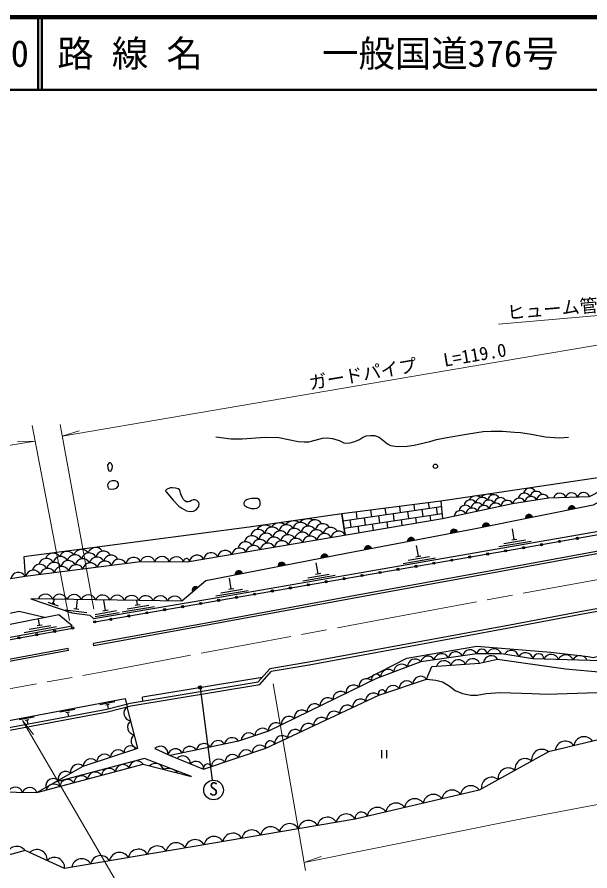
# Model space of a CAD drawing. Units: millimetres at full size, sheet at 1:1000; details may follow other scales. Extents: x 40000 to 680000, y 20000 to 380000.
# Drawn here: x 174864 to 253521, y 262745 to 380000 of the extents above; entities that cross this region are included whole.
import ezdxf
from ezdxf.enums import TextEntityAlignment as Align

# ---------------------------------------------------------------- set-up
doc = ezdxf.new("R2010")
doc.units = ezdxf.units.MM
doc.header["$LTSCALE"] = 1000
doc.linetypes.add('CHAIN', pattern=[18.5, 12, -1.5, 3.5, -1.5])
for name, color, linetype, lineweight in [('M-BGD', 7, 'Continuous', 25), ('M-BGD-EXST', 7, 'Continuous', 25), ('M-BMK', 2, 'CHAIN', 13), ('M-STR-HTXT', 7, 'Continuous', 13), ('M-TTL', 2, 'Continuous', 140), ('M-TTL-LINE', 7, 'Continuous', 50)]:
    doc.layers.add(name, color=color, linetype=linetype, lineweight=lineweight)
doc.layers.add('M-TTL-TXT', color=7, linetype='Continuous')
doc.styles.add('ＭＳ ゴシック', font='')
doc.styles.get('ＭＳ ゴシック').set_extended_font_data('MS Gothic')

msp = doc.modelspace()

# ---------------------------------------------------------------- hatches: boundary and pattern name
at = {"layer": 'M-BGD'}
for points in [[(250547, 312266, -0.41421), (250947, 312866, -0.41421), (251547, 312466)], [(245664, 311290), (244664, 311090, -0.41421), (245064, 311690, -0.41421)], [(235361, 309250), (234359, 309058, -0.41421), (234764, 309655, -0.41421)], [(238780, 309913), (239780, 310113, 0.41421), (239180, 310513, 0.41421)], [(229468, 308121), (228466, 307929, -0.41421), (228871, 308526, -0.41421)], [(223575, 306993), (222573, 306801, -0.41421), (222978, 307398, -0.41421)], [(217591, 305843), (216589, 305650, -0.41421), (216994, 306247, -0.41421)], [(210698, 304513), (211700, 304706, 0.41421), (211102, 305111, 0.41421)], [(204807, 303377), (205808, 303570, 0.41421), (205211, 303974, 0.41421)], [(199707, 301669), (198954, 301025, -0.82183)]]:
    msp.add_hatch(color=256, dxfattribs=at).paths.add_polyline_path(points)
at = {"layer": 'M-BGD-EXST'}
msp.add_hatch(color=256, dxfattribs=at).paths.add_polyline_path([(200203, 288052, -1), (199764, 287812, -0.41421), (199864, 288152, -0.41421)])

# ---------------------------------------------------------------- linework, layer by layer
at = {"layer": 'M-BGD'}
for p, q in [((231477, 312547), (231376, 313317)), ((219605, 310799), (233111, 312788)), ((221583, 311090), (221462, 312025)), ((223562, 311381), (223445, 312283)), ((225541, 311673), (225427, 312542)), ((227519, 311964), (227410, 312800)), ((228635, 311141), (228509, 312110)), ((229498, 312256), (229393, 313059)), ((230614, 311433), (230487, 312401)), ((232592, 311724), (232466, 312693)), ((219931, 308872), (219442, 311762)), ((219768, 309835), (233218, 311816)), ((220720, 309976), (220594, 310944)), ((222699, 310267), (222573, 311236)), ((224678, 310559), (224551, 311527)), ((226656, 310850), (226530, 311818)), ((227750, 310197), (227646, 310996)), ((229723, 310531), (229624, 311287)), ((231696, 310866), (231603, 311578)), ((221831, 309194), (221710, 310121)), ((223804, 309528), (223688, 310413)), ((225777, 309863), (225667, 310704)), ((243127, 308255), (242870, 309733)), ((229976, 305958), (229718, 307436)), ((241013, 307278), (245447, 308049)), ((241701, 307702), (244656, 308216)), ((242782, 308195), (243472, 308315)), ((216205, 303556), (215948, 305034)), ((227863, 304980), (232296, 305755)), ((228550, 305404), (231505, 305921)), ((229631, 305898), (230321, 306019)), ((204267, 301483), (204011, 302961)), ((214091, 302580), (218525, 303350)), ((214779, 303004), (217734, 303517)), ((215860, 303497), (216550, 303616)), ((202841, 300931), (205796, 301444)), ((203922, 301424), (204612, 301543)), ((202153, 300507), (206587, 301277)), ((179069, 299633), (180489, 299152)), ((179662, 299591), (179993, 299478)), ((179827, 299534), (180002, 300049)), ((183004, 298717), (183175, 299999)), ((187004, 298529), (186763, 299943)), ((189297, 298311), (193733, 299068)), ((189986, 298733), (192943, 299237)), ((191069, 299222), (191759, 299340)), ((191414, 299281), (191313, 299873)), ((181477, 298618), (184451, 298222)), ((182657, 298764), (183351, 298671)), ((185576, 297981), (188533, 298485)), ((185609, 297682), (188888, 298241)), ((186659, 298470), (187349, 298588)), ((177961, 296490), (177801, 297366)), ((175855, 295495), (180282, 296304)), ((176539, 295925), (179490, 296464)), ((177617, 296427), (178305, 296553)), ((181938, 292999), (181884, 293294)), ((185413, 293672), (185360, 293967)), ((208518, 289310), (192091, 286616)), ((192126, 286076), (192091, 286616)), ((188283, 285953), (186219, 285564)), ((187530, 285597), (187049, 285507)), ((187290, 285552), (187392, 285010)), ((177217, 283864), (175153, 283474)), ((182796, 284917), (180732, 284527)), ((182043, 284561), (181562, 284470)), ((181803, 284516), (181905, 283972)), ((176465, 283508), (175983, 283417)), ((176224, 283463), (176325, 282930)), ((224908, 279344), (224908, 278226)), ((225575, 279344), (225575, 278226))]:
    msp.add_line(p, q, dxfattribs=at)
for points in [[(312731, 323105), (306237, 321643), (301943, 318408), (290271, 317775), (282614, 317371), (262337, 314671), (255288, 313718), (253989, 312954), (237806, 309718), (220036, 306315), (200798, 302603), (197495, 299776), (176759, 300099), (182374, 298196), (184856, 297865), (185414, 297345)], [(202162, 322341), (204242, 322095), (205777, 322104), (208910, 322290), (210794, 322253), (212152, 322012), (213458, 321724), (214278, 321655), (214910, 321678), (215795, 321896), (216821, 322170), (217437, 322197), (218183, 322146), (219104, 321836), (219735, 321551), (220144, 321509), (220585, 321528), (221261, 321717), (221864, 322000), (222282, 322251), (222812, 322502), (223400, 322558), (223953, 322521), (224561, 322312), (225704, 321412), (226159, 321183), (227107, 321039), (228420, 321054), (229401, 321194), (231560, 321724), (232447, 321998), (233631, 322207), (235756, 322566), (236857, 322789), (238877, 323086), (239955, 323137), (241495, 323142), (243142, 322984), (243979, 322956), (245494, 322724), (247373, 322370), (249285, 322235), (249926, 322245), (250595, 322319)], [(307392, 320277), (303707, 316398), (287869, 314584), (272048, 312373), (238661, 306564), (222090, 303665), (201079, 300016), (185414, 297345)], [(254921, 316779), (233028, 313533), (233294, 311136)], [(185532, 296950), (213018, 301721), (243243, 306917), (266896, 311094), (275264, 312492), (286030, 313997), (303726, 316049)], [(175962, 303218), (191808, 305237), (198205, 305192), (233294, 311136), (242910, 313211), (247832, 313982), (253479, 314152), (255140, 315041)], [(233028, 313533), (219442, 311762), (219931, 308872)], [(294386, 312322), (283115, 311003), (271798, 309485), (257181, 307099), (242456, 304407), (222586, 300793), (201399, 296875), (185360, 293967)], [(294421, 312024), (283153, 310705), (271842, 309188), (257232, 306803), (242510, 304112), (222640, 300498), (201453, 296580), (185413, 293672)], [(219442, 311762), (206727, 309942), (175798, 305855), (175962, 303218)], [(145899, 297391), (148849, 298714), (157175, 301374), (161252, 303740), (163340, 303328), (167985, 304237), (171217, 302464), (171611, 302532), (175962, 303218)], [(264735, 300558), (262950, 300258), (252923, 298478), (242528, 296502), (214916, 291398), (209561, 290496)], [(264786, 300161), (263018, 299864), (252996, 298085), (242602, 296109), (214986, 291004), (209768, 290125)], [(222847, 289131), (228390, 291948), (237992, 293587), (248176, 292778), (253290, 292182), (253946, 292044), (257955, 293013), (258793, 299114)], [(182440, 296393), (180618, 297925), (161186, 294073), (165015, 296245), (175135, 298397), (178802, 297565)], [(265728, 298997), (259594, 297516), (258487, 292130), (255119, 291597), (245698, 291870), (241374, 292558), (237991, 292545), (230302, 291478), (224222, 289147), (209376, 281940), (205280, 280550), (195899, 278585)], [(66333, 275111), (109564, 283037), (131017, 287000), (182440, 296393)], [(66379, 274814), (109619, 282742), (131071, 286705), (182494, 296098)], [(181884, 293294), (163087, 289824), (149079, 287155), (137222, 284963), (101086, 278241), (66821, 271912)], [(181938, 292999), (163142, 289529), (149135, 286860), (137277, 284668), (101141, 277946), (66866, 271616)], [(193793, 279547), (195899, 278585), (200476, 276701), (209014, 279612), (224538, 286871), (231078, 289082), (231823, 290801), (238381, 291258), (240852, 291816), (250171, 290503), (255247, 290022), (259356, 290659), (264794, 291288)], [(119964, 272020), (145904, 277066), (170313, 281808), (187204, 284961), (190381, 285787), (207984, 288704), (209561, 290496)], [(120041, 271628), (145980, 276673), (170388, 281415), (187291, 284570), (190464, 285396), (208190, 288332), (209768, 290125)], [(231078, 289082), (232364, 288930), (233284, 288722), (234203, 288181), (235033, 287501), (236044, 287104), (237147, 286875), (238047, 286901), (239261, 287123), (241216, 287260), (245613, 287103), (247600, 287037), (255927, 287289), (258664, 287488), (260422, 287779), (263482, 288286), (265430, 288933), (266260, 289406)], [(120430, 273357), (128832, 274828), (138338, 276679), (149746, 278806), (166461, 282036), (189695, 286423), (189994, 285273)], [(177581, 273503), (183937, 277139), (191458, 279582), (189979, 285269)], [(266665, 283647), (247839, 279101), (238334, 273812), (221283, 269854), (181393, 263098), (175968, 265530), (165279, 262597), (148365, 255713)], [(120430, 273357), (119142, 269865), (112498, 260139), (110795, 258350), (110773, 257040), (110182, 255639), (110182, 253522), (111427, 252081), (115336, 252278), (127718, 256693), (149089, 270096), (160825, 273788), (177581, 273503), (192182, 277405), (198804, 275734), (192342, 278173), (180092, 274939)]]:
    msp.add_lwpolyline(points, dxfattribs=at)
for points in [[(187529, 318796), (187286, 318521), (187309, 318106), (187445, 317668), (187757, 317644), (187939, 317985), (187967, 318349), (187827, 318661), (187701, 318778)], [(187453, 315225), (188051, 315169), (188528, 315309), (188771, 315627), (188780, 315926), (188649, 316187), (188313, 316318), (187901, 316318), (187593, 316225), (187397, 316038), (187275, 315776), (187322, 315505)], [(195316, 314824), (196285, 313673), (197053, 312840), (197493, 312540), (198150, 312188), (198623, 312118), (199109, 312170), (199456, 312352), (199695, 312591), (199802, 312801), (199854, 313134), (199830, 313330), (199699, 313498), (199526, 313611), (199269, 313690), (199058, 313700), (198800, 313634), (198576, 313484), (198351, 313410), (198080, 313428), (197906, 313564), (197719, 313765), (197564, 314006), (197396, 314357), (197293, 314633), (197246, 314909), (197176, 315087), (196998, 315209), (196638, 315312), (196174, 315368), (195926, 315363), (195580, 315232), (195369, 315138), (195275, 315026), (195243, 314911)], [(206041, 312984), (206446, 312717), (206718, 312590), (207019, 312522), (207270, 312506), (207514, 312522), (207770, 312574), (207989, 312666), (208173, 312828), (208255, 313039), (208255, 313258), (208254, 313429), (208198, 313619), (208097, 313765), (207883, 313873), (207599, 313905), (207341, 313896), (207050, 313868), (206631, 313783), (206384, 313727), (206215, 313605), (206093, 313469), (205987, 313300), (205985, 313166)]]:
    msp.add_lwpolyline(points, close=True, dxfattribs=at)
for centre, radius in [((232300, 318308), 300), ((251798, 308428), 150), ((244413, 307123), 150), ((246875, 307558), 150), ((249337, 307993), 150), ((239486, 306271), 150), ((241950, 306695), 150), ((232094, 305000), 150), ((234558, 305424), 150), ((237022, 305847), 150), ((224703, 303730), 150), ((227167, 304153), 150), ((229631, 304577), 150), ((217311, 302459), 150), ((219775, 302882), 150), ((222239, 303306), 150), ((212384, 301611), 150), ((214847, 302035), 150), ((204994, 300328), 150), ((207457, 300756), 150), ((209921, 301183), 150), ((197605, 299045), 150), ((200068, 299473), 150), ((202531, 299900), 150), ((190215, 297763), 150), ((192678, 298190), 150), ((195142, 298618), 150), ((185532, 296950), 150), ((187733, 297292), 150), ((180034, 295649), 150), ((182494, 296098), 150), ((175116, 294750), 150), ((177575, 295200), 150)]:
    msp.add_circle(centre, radius, dxfattribs=at)
for centre, radius, start, end in [((239577, 313065), 1427, 67.0065, 137.35013), ((240319, 313524), 875, 32.17832, 172.17832), ((244540, 313747), 875, 28.89745, 168.89745), ((245263, 314442), 875, 28.89745, 168.89745), ((246165, 314001), 875, 28.89745, 168.89745), ((247066, 313559), 875, 28.89745, 168.89745), ((249378, 313729), 875, 21.72674, 161.72674), ((251022, 313779), 875, 21.72674, 161.72674), ((252666, 313828), 875, 21.72674, 161.72674), ((237104, 312830), 875, 32.17832, 172.17832), ((237878, 313140), 1103, 53.99413, 150.36251), ((238029, 312441), 875, 32.17832, 172.17832), ((238711, 313177), 875, 32.17832, 172.17832), ((239637, 312788), 875, 32.17832, 172.17832), ((240562, 312399), 875, 32.17832, 172.17832), ((241244, 313135), 875, 32.17832, 172.17832), ((242169, 312745), 875, 32.17832, 172.17832), ((243817, 313051), 875, 28.89745, 168.89745), ((245442, 313305), 875, 28.89745, 168.89745), ((235739, 311358), 875, 32.17832, 172.17832), ((236422, 312094), 875, 32.17832, 172.17832), ((237347, 311705), 875, 32.17832, 172.17832), ((238954, 312052), 875, 32.17832, 172.17832), ((251047, 312366), 510, 11.30683, 191.30683), ((212865, 309231), 1576, 60.86401, 138.36713), ((214857, 309285), 1803, 66.43082, 132.80032), ((215754, 309903), 1050, 29.61557, 169.61557), ((245164, 311190), 510, 11.30683, 191.30683), ((207971, 308584), 1050, 29.61557, 169.61557), ((208914, 308928), 1314, 50.96836, 148.26278), ((209917, 308914), 1050, 29.61557, 169.61557), ((210887, 309095), 1429, 55.94703, 143.28411), ((211862, 309243), 1050, 29.61557, 169.61557), ((212951, 308727), 1050, 29.61557, 169.61557), ((213808, 309573), 1050, 29.61557, 169.61557), ((214896, 309057), 1050, 29.61557, 169.61557), ((215984, 308540), 1050, 29.61557, 169.61557), ((216842, 309386), 1050, 29.61557, 169.61557), ((217930, 308870), 1050, 29.61557, 169.61557), ((234860, 309154), 510, 10.84294, 190.84294), ((239280, 310013), 510, 11.30683, 191.30683), ((207114, 307738), 1050, 29.61557, 169.61557), ((209059, 308068), 1050, 29.61557, 169.61557), ((210147, 307551), 1050, 29.61557, 169.61557), ((211005, 308397), 1050, 29.61557, 169.61557), ((212093, 307881), 1050, 29.61557, 169.61557), ((213181, 307365), 1050, 29.61557, 169.61557), ((214039, 308211), 1050, 29.61557, 169.61557), ((215127, 307694), 1050, 29.61557, 169.61557), ((217073, 308024), 1050, 29.61557, 169.61557), ((219018, 308353), 1050, 29.61557, 169.61557), ((228967, 308025), 510, 10.84294, 190.84294), ((206256, 306892), 1050, 29.61557, 169.61557), ((207344, 306376), 1050, 29.61557, 169.61557), ((208202, 307222), 1050, 29.61557, 169.61557), ((209290, 306705), 1050, 29.61557, 169.61557), ((211236, 307035), 1050, 29.61557, 169.61557), ((223074, 306897), 510, 10.84294, 190.84294), ((179803, 305247), 1127, 36.18239, 158.33367), ((181759, 305514), 1119, 35.38667, 159.12939), ((182803, 305121), 1050, 27.25803, 167.25803), ((183714, 305781), 1111, 34.59752, 159.91854), ((184761, 305370), 1050, 27.25803, 167.25803), ((185669, 306047), 1103, 33.81494, 160.70113), ((186719, 305619), 1050, 27.25803, 167.25803), ((187785, 305059), 1050, 27.25803, 167.25803), ((199562, 305057), 1050, 29.61557, 169.61557), ((201507, 305387), 1050, 29.61557, 169.61557), ((203453, 305716), 1050, 29.61557, 169.61557), ((205399, 306046), 1050, 29.61557, 169.61557), ((217090, 305746), 510, 10.91991, 190.91991), ((178888, 304622), 1050, 27.25803, 167.25803), ((179954, 304061), 1050, 27.25803, 167.25803), ((180846, 304871), 1050, 27.25803, 167.25803), ((181912, 304311), 1050, 27.25803, 167.25803), ((183869, 304560), 1050, 27.25803, 167.25803), ((184935, 303999), 1050, 27.25803, 167.25803), ((185827, 304809), 1050, 27.25803, 167.25803), ((186893, 304249), 1050, 27.25803, 167.25803), ((188851, 304498), 1050, 27.25803, 167.25803), ((190848, 304699), 1100, 29.23209, 165.28397), ((192792, 304871), 1050, 19.59613, 159.59613), ((194765, 304857), 1050, 19.59613, 159.59613), ((196739, 304843), 1050, 19.59613, 159.59613), ((198127, 305237), 402, 1.40844, 185.95909), ((211199, 304610), 510, 10.91991, 190.91991), ((175044, 302709), 1050, 29.03835, 169.03835), ((177105, 303002), 1050, 27.25803, 167.25803), ((177997, 303812), 1050, 27.25803, 167.25803), ((179063, 303251), 1050, 27.25803, 167.25803), ((181020, 303501), 1050, 27.25803, 167.25803), ((182978, 303750), 1050, 27.25803, 167.25803), ((205307, 303473), 510, 10.91991, 190.91991), ((199394, 301273), 505, 51.7302, 209.38839), ((178745, 299709), 1050, 19.10759, 159.10759), ((180718, 299678), 1050, 19.10759, 159.10759), ((182691, 299648), 1050, 19.10759, 159.10759), ((184664, 299617), 1050, 19.10759, 159.10759), ((186637, 299586), 1050, 19.10759, 159.10759), ((188611, 299555), 1050, 19.10759, 159.10759), ((190584, 299525), 1050, 19.10759, 159.10759), ((192557, 299494), 1050, 19.10759, 159.10759), ((194530, 299463), 1050, 19.10759, 159.10759), ((196503, 299433), 1050, 19.10759, 159.10759), ((238696, 292507), 706, 3.55103, 176.90481), ((240389, 292195), 1050, 20.22792, 160.22792), ((231266, 291231), 996, 30.15344, 165.64568), ((233154, 291511), 1050, 27.89956, 167.89956), ((235109, 291782), 1050, 27.89956, 167.89956), ((237063, 292054), 1050, 27.89956, 167.89956), ((239969, 291248), 1050, 32.74583, 172.74583), ((242718, 291981), 1050, 10.9502, 150.9502), ((244667, 291670), 1050, 10.9502, 150.9502), ((246462, 291813), 767, 0.90105, 175.78032), ((248205, 291438), 1050, 18.34068, 158.34068), ((250177, 291381), 1050, 18.34068, 158.34068), ((252147, 291225), 1088, 23.23756, 153.4438), ((227666, 290083), 1050, 40.97541, 180.97541), ((229509, 290790), 1050, 40.97541, 180.97541), ((233483, 290568), 1050, 23.85102, 163.85102), ((235452, 290700), 1050, 23.85102, 163.85102), ((237421, 290833), 1050, 23.85102, 163.85102), ((224181, 289095), 656, 25.36386, 203.41258), ((225824, 289377), 1050, 40.97541, 180.97541), ((222847, 288081), 1050, 45.89442, 185.89442), ((228389, 287794), 1050, 38.67962, 178.67962), ((230258, 288426), 1050, 38.67962, 178.67962), ((219297, 286357), 1050, 45.89442, 185.89442), ((221072, 287219), 1050, 45.89442, 185.89442), ((224975, 287115), 500, 8.08152, 209.27773), ((226519, 287162), 1050, 38.67962, 178.67962), ((217522, 285495), 1050, 45.89442, 185.89442), ((222009, 285292), 1050, 45.05933, 185.05933), ((223797, 286128), 1050, 45.05933, 185.05933), ((190575, 284405), 1050, 124.58181, 264.5818), ((215746, 284633), 1050, 45.89442, 185.89442), ((220222, 284456), 1050, 45.05933, 185.05933), ((212196, 282910), 1050, 45.89442, 185.89442), ((213971, 283772), 1050, 45.89442, 185.89442), ((216646, 282784), 1050, 45.05933, 185.05933), ((218434, 283620), 1050, 45.05933, 185.05933), ((191072, 282495), 1050, 124.58181, 264.5818), ((210421, 282048), 1050, 45.89442, 185.89442), ((214859, 281948), 1050, 45.05933, 185.05933), ((191533, 280599), 1019, 123.36021, 265.8034), ((206689, 280648), 1050, 38.75282, 178.75282), ((208557, 281283), 1050, 38.75282, 178.75282), ((213071, 281113), 1050, 45.05933, 185.05933), ((202457, 279591), 1050, 31.82582, 171.82582), ((204388, 279996), 1050, 31.82582, 171.82582), ((209614, 279923), 676, 22.75835, 207.36031), ((211283, 280277), 1050, 45.05933, 185.05933), ((250152, 279167), 1400, 33.57709, 173.57709), ((252710, 279785), 1400, 33.57709, 173.57709), ((188741, 278322), 1050, 37.99493, 177.99493), ((190407, 279089), 848, 27.8141, 188.17577), ((194550, 278819), 1050, 354.80744, 136.11376), ((196612, 278481), 1045, 25.5643, 166.54253), ((198594, 278783), 1050, 31.82582, 171.82582), ((200525, 279187), 1050, 31.82582, 171.82582), ((206329, 278317), 1050, 38.8282, 178.8282), ((208196, 278954), 1050, 38.8282, 178.8282), ((246922, 278043), 1400, 49.09271, 189.09271), ((184987, 277102), 1050, 37.99493, 177.99493), ((186864, 277712), 1050, 37.99493, 177.99493), ((197602, 277496), 1050, 357.62197, 137.62197), ((202593, 277043), 1050, 38.8282, 178.8282), ((204461, 277680), 1050, 38.8282, 178.8282), ((244623, 276764), 1400, 49.09271, 189.09271), ((183259, 276337), 1050, 49.77087, 189.77087), ((187508, 275784), 1050, 34.96104, 174.96104), ((189415, 276294), 1050, 34.96104, 174.96104), ((191321, 276803), 1050, 34.96104, 174.96104), ((193874, 276360), 1154, 17.09356, 134.59157), ((195602, 275144), 1676, 39.78873, 111.8964), ((199427, 276745), 1050, 357.62197, 137.62197), ((201017, 276882), 557, 19.14522, 194.29561), ((242324, 275484), 1400, 49.09271, 189.09271), ((181546, 275358), 1050, 49.77087, 189.77087), ((183695, 274765), 1050, 34.96104, 174.96104), ((185602, 275275), 1050, 34.96104, 174.96104), ((240025, 274205), 1400, 49.09271, 189.09271), ((179833, 274378), 1050, 49.77087, 189.77087), ((179944, 273516), 1154, 46.16165, 163.76043), ((181789, 274256), 1050, 34.96104, 174.96104), ((237161, 273048), 1400, 33.06737, 173.06737), ((174615, 273194), 1050, 19.02617, 159.02617), ((176589, 273161), 1050, 19.02617, 159.02617), ((232034, 271858), 1400, 33.06737, 173.06737), ((234597, 272453), 1400, 33.06737, 173.06737), ((226908, 270669), 1400, 33.06737, 173.06737), ((229471, 271263), 1400, 33.06737, 173.06737), ((224345, 270074), 1400, 33.06737, 173.06737), ((217472, 268723), 1400, 29.61353, 169.61353), ((220066, 269163), 1400, 29.61353, 169.61353), ((222135, 269980), 861, 17.72211, 188.41263), ((209689, 267405), 1400, 29.61353, 169.61353), ((212283, 267844), 1400, 29.61353, 169.61353), ((214878, 268284), 1400, 29.61353, 169.61353), ((201906, 266087), 1400, 29.61353, 169.61353), ((204501, 266526), 1400, 29.61353, 169.61353), ((207095, 266966), 1400, 29.61353, 169.61353), ((196718, 265208), 1400, 29.61353, 169.61353), ((199312, 265647), 1400, 29.61353, 169.61353), ((174826, 264720), 1400, 35.34466, 175.34466), ((177596, 264275), 1400, 355.85719, 135.85719), ((188935, 263890), 1400, 29.61353, 169.61353), ((191529, 264329), 1400, 29.61353, 169.61353), ((194124, 264769), 1400, 29.61353, 169.61353), ((179997, 263199), 1400, 355.85719, 135.85719), ((183747, 263011), 1400, 29.61353, 169.61353), ((186341, 263450), 1400, 29.61353, 169.61353)]:
    msp.add_arc(centre, radius, start, end, dxfattribs=at)
at = {"layer": 'M-BGD-EXST'}
msp.add_line((199984, 287932), (201663, 275193), dxfattribs=at)
for centre, radius in [((199984, 287932), 250), ((201839, 273855), 1350)]:
    msp.add_circle(centre, radius, dxfattribs=at)
at = {"layer": 'M-BMK'}
msp.add_lwpolyline([(67395, 268144), (92751, 272774), (116216, 277125), (131846, 280085), (150263, 283445), (165710, 286287), (186894, 290139), (200651, 292750), (226159, 297488), (253173, 302509), (256492, 303085), (264054, 304390), (275110, 306134), (281733, 307036), (287057, 307611), (291140, 308103), (299535, 308895), (307997, 309599)], dxfattribs=at)
at = {"layer": 'M-STR-HTXT'}
for p, q in [((176953, 323898), (182079, 297140)), ((185394, 298687), (180782, 324034)), ((181074, 322431), (183411, 323182)), ((177363, 321756), (174908, 321707)), ((210008, 288459), (214481, 262823)), ((175600, 283397), (177120, 281469)), ((214293, 263899), (216610, 264711))]:
    msp.add_line(p, q, dxfattribs=at)
for points in [[(181074, 322431), (197672, 325297), (231233, 331021), (267508, 337156), (278007, 338772), (291246, 340296), (301300, 341227)], [(287869, 314584), (272599, 340557), (240949, 337836)], [(61911, 303801), (85851, 307423), (121428, 312925), (158350, 318692), (177363, 321756)], [(175600, 283397), (193249, 253152), (232110, 261210)], [(214293, 263899), (243461, 269741), (258676, 272647), (267470, 274113), (277435, 275622), (286885, 276842), (305653, 278785)]]:
    msp.add_lwpolyline(points, dxfattribs=at)
at = {"layer": 'M-TTL'}
msp.add_line((680000, 380000), (40000, 380000), dxfattribs=at)
at = {"layer": 'M-TTL-LINE'}
for p, q in [((177750, 380000), (177750, 370000)), ((178250, 380000), (178250, 370000)), ((40000, 370000), (680000, 370000))]:
    msp.add_line(p, q, dxfattribs=at)

# ---------------------------------------------------------------- texts
at = {"layer": 'M-BGD-EXST', "style": 'ＭＳ ゴシック'}
msp.add_text('S', height=1833, rotation=358.508, dxfattribs=at).set_placement((201184, 272562), align=Align.BOTTOM_LEFT)
at = {"layer": 'M-STR-HTXT', "style": 'ＭＳ ゴシック'}
for s, rotation, p in [('ヒューム管 φ200', 4.913, (242263, 337949)), ('ガードパイプ\u3000 L=119.0', 9.679, (215180, 328284))]:
    msp.add_text(s, height=1833, rotation=rotation, dxfattribs=at).set_placement(p, align=Align.BOTTOM_LEFT)
at = {"layer": 'M-TTL-TXT', "style": 'ＭＳ ゴシック'}
for s, p in [('009-00', (161521, 375000)), ('路 線 名', (180380, 375000)), ('一般国道376号', (216734, 375000))]:
    msp.add_text(s, height=3666, dxfattribs=at).set_placement(p, align=Align.MIDDLE_LEFT)

doc.saveas('drawing.dxf')
